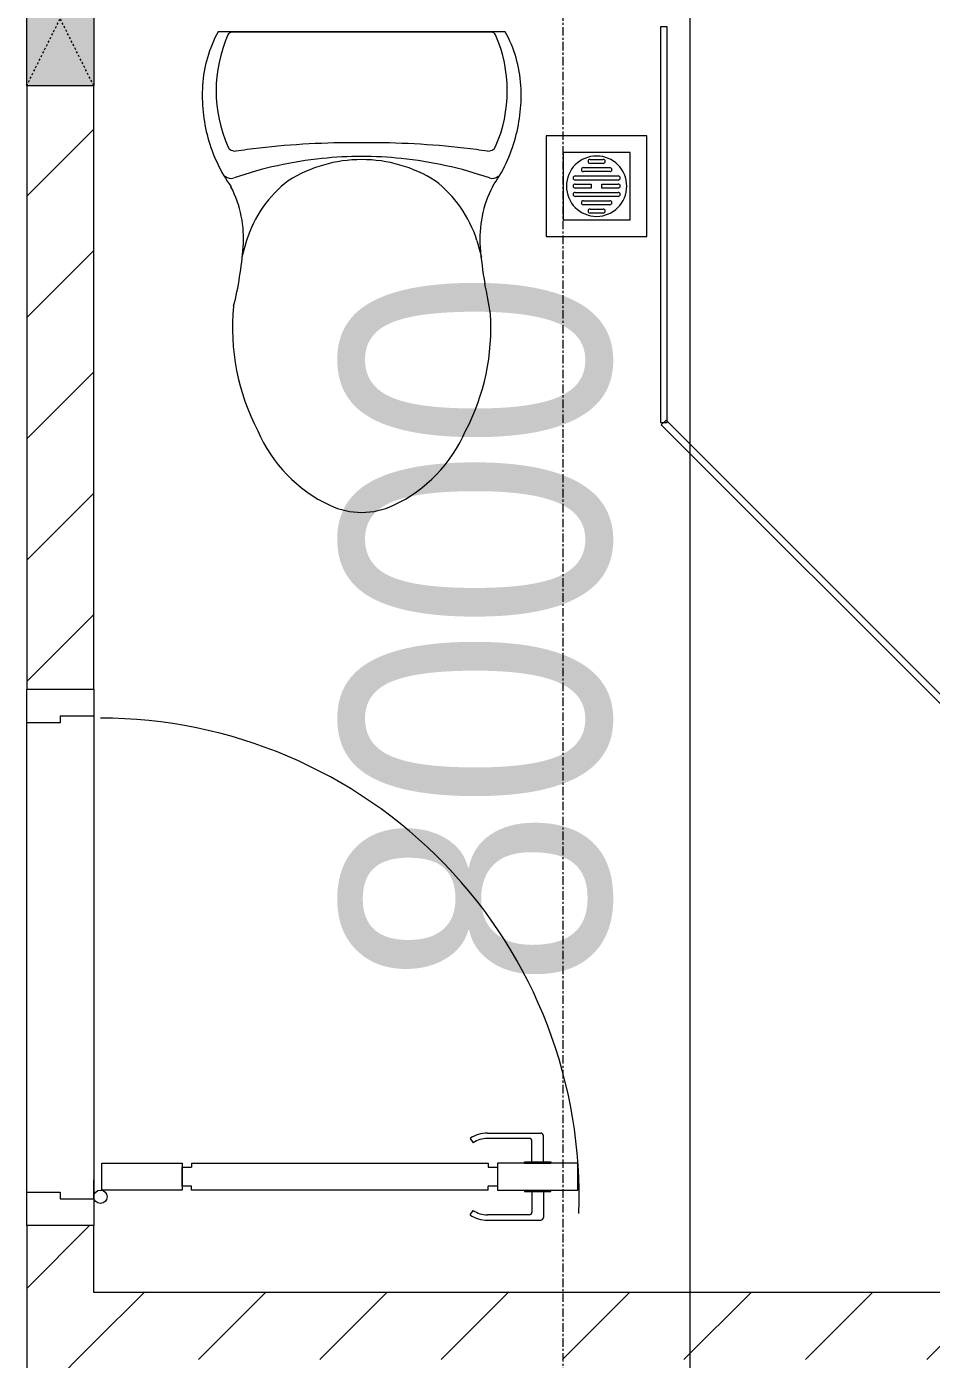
# Model space of a CAD drawing. Header units: millimetres. Extents: x 962 to 241049, y -15958 to 84407.
# Drawn here: x 101232 to 102581, y 28537 to 30525 of the extents above; entities that cross this region are included whole.
import ezdxf

# ---------------------------------------------------------------- set-up
doc = ezdxf.new("R2010")
doc.units = ezdxf.units.MM
doc.linetypes.add('Dash', pattern=[6, 3, -3])
doc.linetypes.add('Grid Line', pattern=[22.225, 12.7, -3.175, 3.175, -3.175])
for name, color, linetype, lineweight in [('0-1', 7, 'Continuous', 5), ('A-ANNO-DIMS', 211, 'Continuous', 9), ('A-ANNO-DIMS-160', 211, 'Continuous', 9), ('A-DETL-GENF-1', 9, 'Continuous', 9), ('A-DOOR-1', 254, 'Continuous', 9), ('A-DOOR-2', 9, 'Continuous', 9), ('A-FLOR-2', 9, 'Continuous', 9), ('A-GLAZ-CURT-1', 254, 'Continuous', 9), ('A-GLAZ-CURT-2', 9, 'Continuous', 9), ('A-WALL-1', 253, 'Continuous', 18), ('A-WALL-2', 9, 'Continuous', 9), ('A-WALL-PATT-1', 10, 'Continuous', 9), ('M-EQPM-1', 254, 'Continuous', 9), ('P-SANR-FIXT-1', 254, 'Continuous', 9), ('S-COLS', 52, 'Continuous', 9), ('S-COLS-4', 254, 'Continuous', 9), ('S-COLS-5', 253, 'Continuous', 18), ('S-COLS-HDLN-1', 9, 'Dash', 9), ('S-GRID-1', 1, 'Grid Line', 9)]:
    doc.layers.add(name, color=color, linetype=linetype, lineweight=lineweight)
doc.styles.add('UTM Avo', font='UTM Avo.ttf', dxfattribs={"width": 0.9, "height": 400})
doc.dimstyles.new('1_Dim_chi_tiet_2_5', dxfattribs={"dimscale": 304.8, "dimtxt": 399.720379, "dimasz": 0.629921, "dimexe": 0.524934, "dimexo": 0.0625, "dimgap": 0.052493, "dimtad": 1, "dimdec": 0, "dimrnd": 5, "dimzin": 0, "dimdsep": 46, "dimtxsty": 'UTM Avo', "dimblk1": 'OBLIQUE', "dimblk2": 'OBLIQUE', "dimsah": 1, "dimcen": 0.09, "dimdle": 0.524934, "dimazin": 0, "dimtfac": 1, "dimtdec": 4, "dimtix": 1, "dimtmove": 0, "dimatfit": 3, "dimfxl": 1.049869, "dimfxlon": 1, "dimtvp": 1, "dimtolj": 1, "dimtzin": 0, "dimarcsym": 2})
pattern_1 = [(45, (0, 0), (-90.50967, 90.50967), [])]

# ---------------------------------------------------------------- blocks, each defined once
blk = doc.blocks.new('DOOR_CW_01 CANH MO-PANEL KINH - DIG_02-800x2200-CỬA NHÔM KÍNH-401063-TKCS_MB TẦNG 1')
at = {"layer": 'A-DETL-GENF-1'}
for p, q in [((-347, -182), (-347, -62)), ((-347, -62), (-307, -62)), ((-307, -62), (-307, -182)), ((-307, -182), (-347, -182)), ((-347, -196), (-341, -196)), ((-347, -638), (-347, -196)), ((-341, -196), (-341, -182)), ((-341, -182), (-313, -182)), ((-313, -182), (-313, -196)), ((-307, -196), (-313, -196)), ((-307, -196), (-307, -638)), ((-383.9, -611.2), (-377.3, -615.8)), ((-270.1, -611.2), (-276.7, -615.8)), ((-392, -637), (-392, -716.5)), ((-384, -699.5), (-384, -637)), ((-347, -638), (-341, -638)), ((-307, -652), (-347, -652)), ((-347, -652), (-347, -772)), ((-341, -652), (-341, -638)), ((-313, -652), (-341, -652)), ((-307, -638), (-313, -638)), ((-313, -638), (-313, -652)), ((-307, -772), (-307, -652)), ((-270, -699.5), (-270, -637)), ((-262, -637), (-262, -716.5)), ((-349, -692.2), (-349, -731.8)), ((-347, -692.2), (-349, -692.2)), ((-347, -692.2), (-347, -731.8)), ((-307, -692.2), (-307, -731.8)), ((-307, -692.2), (-305, -692.2)), ((-305, -692.2), (-305, -731.8)), ((-349, -703.5), (-380, -703.5)), ((-305, -703.5), (-274, -703.5)), ((-349, -720.5), (-388, -720.5)), ((-349, -731.8), (-347, -731.8)), ((-305, -731.8), (-307, -731.8)), ((-305, -720.5), (-266, -720.5)), ((-347, -772), (-307, -772))]:
    blk.add_line(p, q, dxfattribs=at)
blk.add_circle((-357, -60), 10, dxfattribs=at)
for centre, radius, start, end in [((-357, -60), 714, 268, 0), ((-347, -637), 45, 145, 180), ((-347, -637), 37, 145, 180), ((-307, -637), 37, 0, 35), ((-307, -637), 45, 360, 35), ((-380, -699.5), 4, 180, 270), ((-274, -699.5), 4, 270, 0), ((-388, -716.5), 4, 180, 270), ((-266, -716.5), 4, 270, 0)]:
    blk.add_arc(centre, radius, start, end, dxfattribs=at)
at = {"layer": 'A-DOOR-2'}
for p, q in [((-400, -50), (-400, 50)), ((-400, 50), (-350, 50)), ((-350, 50), (-350, 0)), ((350, 0), (350, 50)), ((350, 50), (400, 50)), ((400, 50), (400, -50)), ((-360, 0), (-360, -50)), ((-350, 0), (-360, 0)), ((360, 0), (350, 0)), ((360, -50), (360, 0)), ((-360, -50), (-400, -50)), ((-357, -50), (-332, -50)), ((400, -50), (360, -50))]:
    blk.add_line(p, q, dxfattribs=at)
blk = doc.blocks.new('TOILET - TOILET-348229-TKCS_MB TẦNG 1')
at = {"layer": 'P-SANR-FIXT-1'}
for p, q in [((214.2, -19.1), (-214.2, -19.1)), ((194, -19.9), (-194, -19.9)), ((-171.7, -330.3), (-178.6, -355.5)), ((171.7, -330.3), (178.6, -355.5))]:
    blk.add_line(p, q, dxfattribs=at)
for centre, radius, start, end in [((-46.1, -111.1), 191.6, 151.2809, 176.4513), ((46.1, -111.1), 191.6, 3.5487, 28.7191), ((-9.8, -107.2), 207.3, 156.2862, 203.7138), ((-193.7, -26.4), 6.48, 92.3168, 156.2862), ((193.7, -26.4), 6.48, 23.7138, 87.6832), ((9.8, -107.2), 207.3, 336.2862, 23.7138), ((1.9, -114.1), 239.7, 176.4513, 195.2961), ((-1.9, -114.1), 239.7, 344.7039, 3.5487), ((-4, -115.7), 233.6, 195.2961, 215.2147), ((4, -115.7), 233.6, 324.7853, 344.7039), ((-189.1, -185.5), 11.7, 205.4105, 277.5788), ((178.9, -2951.3), 2778.4, 97.2351, 97.5788), ((-14.3, -1400.4), 1215.6, 90.3974, 97.407), ((0, -3462.8), 3278, 89.6026, 90.3974), ((14.3, -1400.4), 1215.6, 82.593, 89.6026), ((-178.9, -2951.3), 2778.4, 82.4212, 82.7649), ((189.1, -185.5), 11.7, 262.4212, 334.5895), ((0.6, -792.1), 586.9, 95.8322, 108.9927), ((0, -416), 206.1, 90, 122.0732), ((0, -786.7), 581.5, 84.1678, 95.8322), ((0, -416), 206.1, 57.9268, 90), ((-0.6, -792.1), 586.9, 71.0073, 84.1678), ((-195, -224.1), 13.8, 230.6724, 288.9927), ((195, -224.1), 13.8, 251.0073, 309.3276), ((-343.5, -327.4), 167.3, 355.4559, 27.38), ((-0.4, -384), 179.5, 127.4036, 162.5964), ((0.4, -384), 179.5, 17.4036, 52.5964), ((343.5, -327.4), 167.3, 152.62, 184.5441), ((-719.2, -297.5), 544.3, 346.0536, 355.4559), ((719.2, -297.5), 544.3, 184.5441, 190.2879), ((-1948.3, -805.1), 2171.2, 9.681, 10.8949), ((137.1, -461.2), 329.8, 174.3487, 207.6878), ((-137.1, -461.2), 329.8, 332.3122, 3.6835), ((45.1, -528.6), 217.6, 203.2216, 244.7718), ((-45.1, -528.6), 217.6, 295.2282, 336.7784), ((0, -624.4), 111.7, 244.7718, 295.2282)]:
    blk.add_arc(centre, radius, start, end, dxfattribs=at)
blk = doc.blocks.new('THU NUOC - THU NUOC-V68-TKCS_MB TẦNG 1')
at = {"layer": 'M-EQPM-1'}
for p, q in [((-66.3, 70.6), (-66.3, -79.4)), ((83.7, 70.6), (-66.3, 70.6)), ((83.7, -79.4), (83.7, 70.6)), ((58.7, 45.6), (-41.3, 45.6)), ((-41.3, 45.6), (-41.3, -54.4)), ((58.7, -54.4), (58.7, 45.6)), ((-11, 23.3), (28.5, 23.3)), ((-1.1, 35.6), (18.5, 35.6)), ((18.5, 29.6), (-1.1, 29.6)), ((-23.3, 10.8), (40.9, 10.8)), ((40.9, 4.8), (-23.3, 4.8)), ((28.5, 17.3), (-11, 17.3)), ((-23.3, -1.2), (0.7, -1.2)), ((0.7, -7.2), (-23.3, -7.2)), ((-23.3, -13.6), (40.9, -13.6)), ((40.9, -19.6), (-23.3, -19.6)), ((0.7, -1.2), (0.7, -7.2)), ((16.7, -1.2), (40.9, -1.2)), ((16.7, -7.2), (16.7, -1.2)), ((40.9, -7.2), (16.7, -7.2)), ((-11, -26.1), (28.5, -26.1)), ((28.5, -32.1), (-11, -32.1)), ((-1.1, -38.5), (18.5, -38.5)), ((-41.3, -54.4), (58.7, -54.4)), ((18.5, -44.5), (-1.1, -44.5)), ((-66.3, -79.4), (83.7, -79.4))]:
    blk.add_line(p, q, dxfattribs=at)
for centre, radius, start, end in [((8.7, -4.4), 45, 0, 180), ((8.7, -4.4), 45, 0, 180), ((-11, 20.3), 3, 90, 270), ((-1.1, 32.6), 3, 90, 270), ((18.5, 32.6), 3, 270, 90), ((28.5, 20.3), 3, 270, 90), ((-23.3, 7.8), 3, 90, 270), ((40.9, 7.8), 3, 270, 90), ((8.7, -4.4), 45, 180, 360), ((8.7, -4.4), 45, 180, 360), ((-23.3, -4.2), 3, 90, 270), ((-23.3, -16.6), 3, 90, 270), ((40.9, -4.2), 3, 270, 90), ((40.9, -16.6), 3, 270, 90), ((-11, -29.1), 3, 90, 270), ((-1.1, -41.5), 3, 90, 270), ((18.5, -41.5), 3, 270, 90), ((28.5, -29.1), 3, 270, 90)]:
    blk.add_arc(centre, radius, start, end, dxfattribs=at)
blk = doc.blocks.new('System Panel - Glazed-850632-TKCS_MB TẦNG 1')
at = {"layer": 'A-GLAZ-CURT-2'}
for p, q in [((295.3, 5), (-295.3, 5)), ((-295.3, 5), (-295.3, -5)), ((295.3, -5), (295.3, 5)), ((-295.3, -5), (295.3, -5))]:
    blk.add_line(p, q, dxfattribs=at)
blk = doc.blocks.new('System Panel - Glazed-850633-TKCS_MB TẦNG 1')
at = {"layer": 'A-GLAZ-CURT-2'}
for p, q in [((316.6, 5), (-316.6, 5)), ((-316.6, 5), (-316.6, -5)), ((316.6, -5), (316.6, 5)), ((-316.6, -5), (316.6, -5))]:
    blk.add_line(p, q, dxfattribs=at)
blk = doc.blocks.new('G1_SOF - BO TRU - 100x200-746114-TKCS_MB TẦNG 1')
at = {"layer": 'S-COLS'}
blk.add_hatch(color=256, dxfattribs=at).paths.add_polyline_path([(-50, -100), (50, -100), (50, 100), (-50, 100)])
at = {"layer": 'S-COLS-5'}
for p, q in [((-50, 100), (50, 100)), ((-50, -100), (-50, 100)), ((50, 100), (50, -100)), ((50, -100), (-50, -100))]:
    blk.add_line(p, q, dxfattribs=at)
at = {"layer": 'S-COLS-HDLN-1'}
for p, q in [((50, -100), (-50, 100)), ((-50, -100), (50, 100))]:
    blk.add_line(p, q, dxfattribs=at)
blk = doc.blocks.new('NCV_TKTC_TANG 1_rvt-1-TKCS_MB TẦNG 1')
at = {"layer": 'A-WALL-PATT-1'}
h = blk.add_hatch(dxfattribs=at)
h.set_pattern_fill('FP_1', color=256, style=0, pattern_type=2)
h.set_pattern_definition(pattern_1)
h.paths.add_polyline_path([(38152.6, 25736.9), (38152.6, 25836.9), (38052.6, 25836.9), (38052.6, 25736.9), (38132.6, 25736.9)])
h.paths.add_polyline_path([(38052.6, 26736.9), (38152.6, 26736.9), (38152.6, 27336.9), (38052.6, 27336.9), (38052.6, 26791.4)])
h.paths.add_polyline_path([(38152.6, 28436.9), (38152.6, 28736.5), (38052.6, 28736.5), (38052.6, 28436.9)])
h.paths.add_polyline_path([(38052.6, 29536.5), (38152.6, 29536.5), (38152.6, 30436.9), (38052.6, 30436.9), (38052.6, 29966)])
h = blk.add_hatch(dxfattribs=at)
h.set_pattern_fill('FP_1', color=256, style=0, pattern_type=2)
h.set_pattern_definition(pattern_1)
h.paths.add_polyline_path([(40052.6, 28536.9), (40052.6, 28636.9), (38152.6, 28636.9), (38152.6, 28536.9), (39995.3, 28536.9)])
at = {"layer": 'A-FLOR-2'}
blk.add_line((38052.6, 28786.5), (38052.6, 29486.5), dxfattribs=at)
at = {"layer": 'A-WALL-1'}
for p, q in [((38052.6, 30436.9), (38052.6, 29536.5)), ((38152.6, 29536.5), (38152.6, 30436.9)), ((38052.6, 29536.5), (38152.6, 29536.5)), ((38052.6, 28736.5), (38052.6, 28436.9)), ((38152.6, 28736.5), (38052.6, 28736.5)), ((38152.6, 28636.9), (38152.6, 28736.5)), ((39952.6, 28636.9), (38152.6, 28636.9))]:
    blk.add_line(p, q, dxfattribs=at)
at = {"layer": 'A-WALL-2'}
for p, q in [((38052.6, 28786.5), (38052.6, 29486.5)), ((38152.6, 29496.5), (38152.6, 28776.5))]:
    blk.add_line(p, q, dxfattribs=at)
at = {"layer": 'A-DOOR-1', "rotation": 90.00000000000087}
blk.add_blockref('DOOR_CW_01 CANH MO-PANEL KINH - DIG_02-800x2200-CỬA NHÔM KÍNH-401063-TKCS_MB TẦNG 1', (38102.6, 29136.5), dxfattribs=at)
at = {"layer": 'A-GLAZ-CURT-1'}
for name, p, rotation in [('System Panel - Glazed-850632-TKCS_MB TẦNG 1', (39002.6, 30229.6), 270.0000000000008), ('System Panel - Glazed-850633-TKCS_MB TẦNG 1', (39226.4, 29710.4), 315.000000000001)]:
    blk.add_blockref(name, p, dxfattribs=dict(at, rotation=rotation))
at = {"layer": 'M-EQPM-1'}
blk.add_blockref('THU NUOC - THU NUOC-V68-TKCS_MB TẦNG 1', (38893.8, 30291.4), dxfattribs=at)
at = {"layer": 'P-SANR-FIXT-1'}
blk.add_blockref('TOILET - TOILET-348229-TKCS_MB TẦNG 1', (38552.2, 30536.5), dxfattribs=at)
at = {"layer": 'S-COLS-4'}
blk.add_blockref('G1_SOF - BO TRU - 100x200-746114-TKCS_MB TẦNG 1', (38102.6, 30536.9), dxfattribs=at)
blk = doc.blocks.new('DIMBLOCK176-TKCS_MB TẦNG 1')
at = {"layer": 'A-ANNO-DIMS-160'}
for p, q in [((102220.3, 33798.4), (102220.3, 25478.4)), ((102540.3, 33638.4), (102060.3, 33638.4)), ((102220.3, 33638.4), (102540.3, 33638.4)), ((102540.3, 25638.4), (102060.3, 25638.4)), ((102220.3, 25638.4), (102540.3, 25638.4))]:
    blk.add_line(p, q, dxfattribs=at)
at = {"layer": 'A-ANNO-DIMS-160', "lineweight": 25}
for p, q in [((102220.3, 33638.4), (102124.3, 33734.4)), ((102220.3, 33638.4), (102316.3, 33542.4)), ((102220.3, 25638.4), (102124.3, 25734.4)), ((102220.3, 25638.4), (102316.3, 25542.4))]:
    blk.add_line(p, q, dxfattribs=at)
at = {"layer": 'A-ANNO-DIMS-160', "color": 0, "insert": (101700.7, 29090.6), "char_height": 400, "width": 1314.636, "attachment_point": 1, "rotation": 90, "line_spacing_factor": 1.110334, "style": 'UTM Avo'}
blk.add_mtext('8000', dxfattribs=at)
blk = doc.blocks.new('_Oblique')
at = {"color": 0, "linetype": 'ByBlock', "lineweight": -2}
blk.add_line((-0.5, -0.5), (0.5, 0.5), dxfattribs=at)

msp = doc.modelspace()

# ---------------------------------------------------------------- linework, layer by layer
at = {"layer": 'S-GRID-1'}
msp.add_line((102031.6, 15532), (102031.6, 78459.2), dxfattribs=at)

# ---------------------------------------------------------------- block references
at = {"layer": '0-1'}
msp.add_blockref('NCV_TKTC_TANG 1_rvt-1-TKCS_MB TẦNG 1', (63179, 0), dxfattribs=at)

# ---------------------------------------------------------------- dimensions: what is measured, and where the dimension line sits
at = {"layer": 'A-ANNO-DIMS'}
dim = msp.add_linear_dim(base=(102220.3, 25638.4), p1=(102540.3, 33638.4), p2=(102540.3, 25638.4), angle=90, dimstyle='1_Dim_chi_tiet_2_5', override={"dimpost": '<>', "dimfxl": 8000}, dxfattribs=at)
dim.commit()
dim.dimension.update_dxf_attribs({"geometry": 'DIMBLOCK176-TKCS_MB TẦNG 1', "text_midpoint": (101997.3, 29638.4)})

doc.saveas('drawing.dxf')
